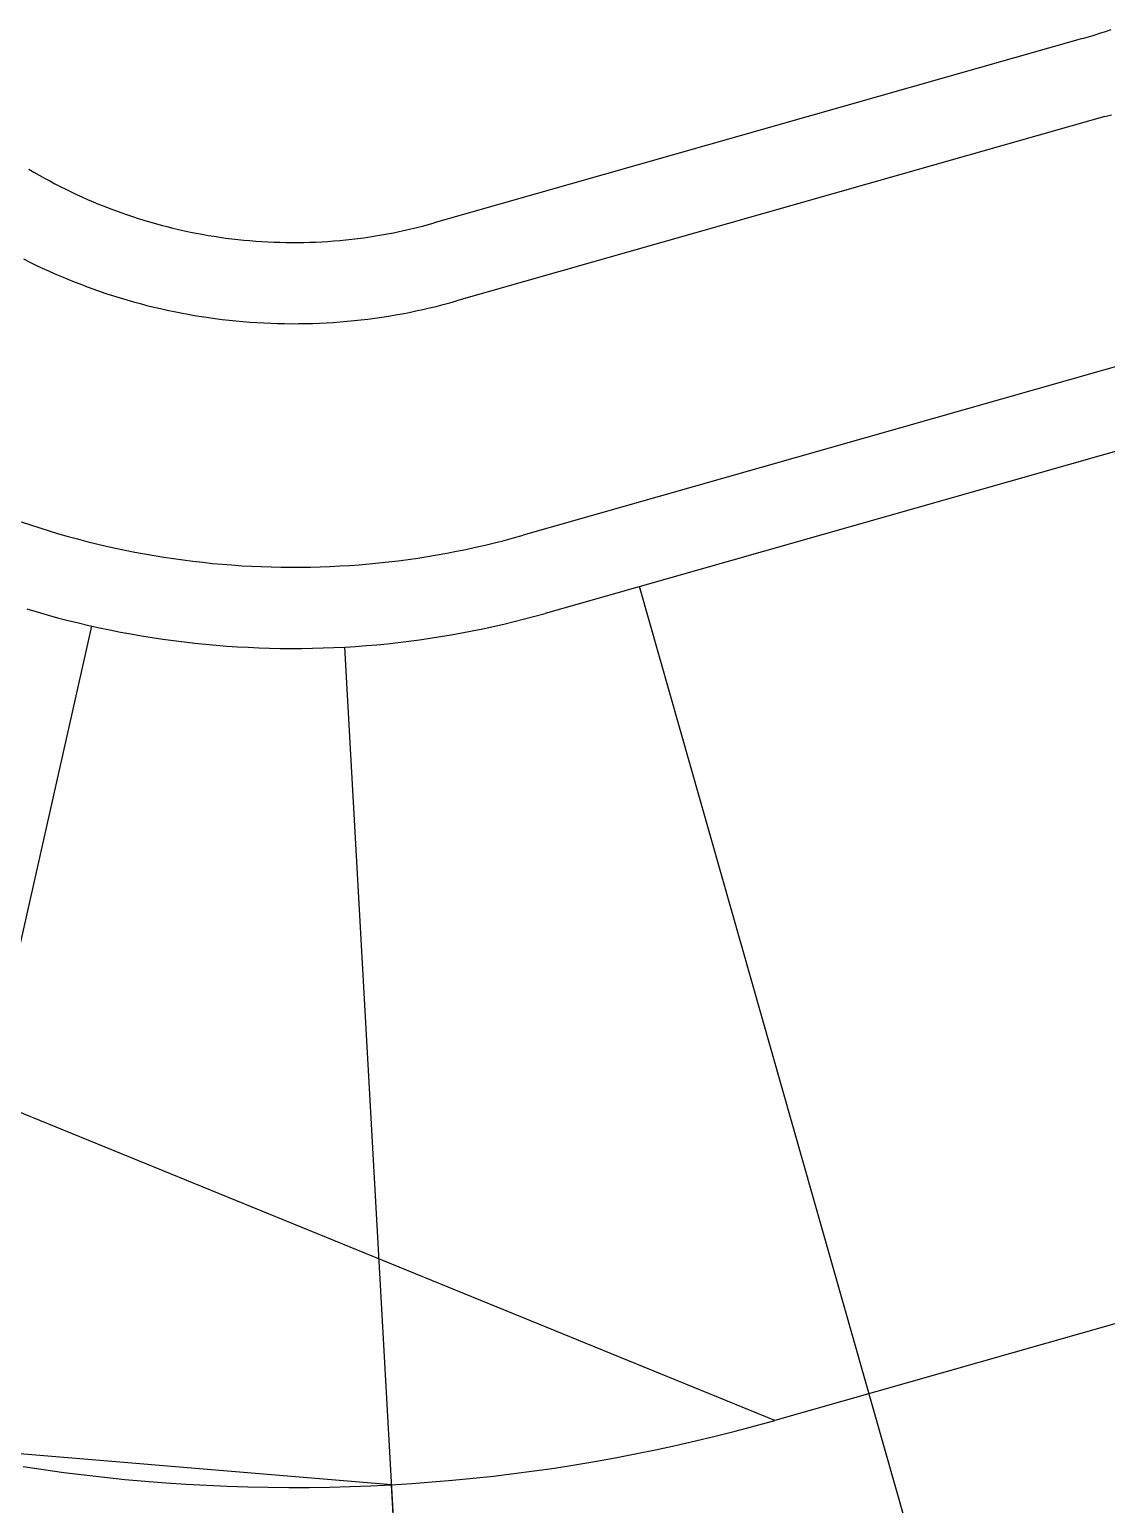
# Model space of a CAD drawing. Header units: metres. Extents: x 680594 to 684853, y 828874 to 830078.
# Drawn here: x 682131.8 to 682171.6, y 829516.4 to 829570.9 of the extents above; entities that cross this region are included whole.
import ezdxf

# ---------------------------------------------------------------- set-up
doc = ezdxf.new("R2010")
doc.units = ezdxf.units.M
doc.layers.add('PLOT_LINES', color=7, linetype='Continuous')

msp = doc.modelspace()

# ---------------------------------------------------------------- linework, layer by layer
at = {"layer": 'PLOT_LINES'}
for points in [[(682170.699, 829570.535), (682170.911, 829570.596), (682171.124, 829570.661), (682171.335, 829570.728), (682171.546, 829570.797), (682171.756, 829570.869)], [(682170.699, 829570.535), (682170.911, 829570.596), (682171.124, 829570.661), (682171.335, 829570.728), (682171.546, 829570.797), (682171.756, 829570.869)], [(682170.699, 829570.535), (682170.911, 829570.596), (682171.124, 829570.661), (682171.335, 829570.728), (682171.546, 829570.797), (682171.756, 829570.869)], [(682170.699, 829570.535), (682170.911, 829570.596), (682171.124, 829570.661), (682171.335, 829570.728), (682171.546, 829570.797), (682171.756, 829570.869)], [(682170.699, 829570.535), (682146.745, 829563.724)], [(682170.699, 829570.535), (682146.745, 829563.724)], [(682170.699, 829570.535), (682146.745, 829563.724)], [(682170.699, 829570.535), (682146.745, 829563.724)], [(682171.519, 829567.649), (682147.565, 829560.838)], [(682171.519, 829567.649), (682147.565, 829560.838)], [(682171.519, 829567.649), (682147.565, 829560.838)], [(682171.519, 829567.649), (682147.565, 829560.838)], [(682171.519, 829567.649), (682171.766, 829567.721)], [(682171.519, 829567.649), (682171.766, 829567.721)], [(682171.519, 829567.649), (682171.766, 829567.721)], [(682171.519, 829567.649), (682171.766, 829567.721)], [(682131.767, 829565.711), (682131.957, 829565.598), (682132.15, 829565.487), (682132.343, 829565.378), (682132.538, 829565.272), (682132.734, 829565.167), (682132.931, 829565.066), (682133.13, 829564.966), (682133.329, 829564.869), (682133.53, 829564.774), (682133.732, 829564.682), (682133.935, 829564.591), (682134.139, 829564.504), (682134.344, 829564.418), (682134.549, 829564.335), (682134.756, 829564.255), (682134.964, 829564.177), (682135.173, 829564.101), (682135.382, 829564.028), (682135.593, 829563.957), (682135.804, 829563.888), (682136.016, 829563.823), (682136.229, 829563.759), (682136.442, 829563.698), (682136.656, 829563.64), (682136.871, 829563.584), (682137.087, 829563.531), (682137.303, 829563.48), (682137.519, 829563.431), (682137.737, 829563.386), (682137.954, 829563.342), (682138.172, 829563.302), (682138.391, 829563.263), (682138.61, 829563.228), (682138.83, 829563.195), (682139.05, 829563.164), (682139.27, 829563.136), (682139.49, 829563.111), (682139.711, 829563.088), (682139.932, 829563.068), (682140.154, 829563.05), (682140.375, 829563.035), (682140.597, 829563.023), (682140.818, 829563.013), (682141.04, 829563.006), (682141.262, 829563.001), (682141.484, 829562.999), (682141.706, 829563), (682141.928, 829563.003), (682142.15, 829563.009), (682142.372, 829563.017), (682142.594, 829563.028), (682142.815, 829563.041), (682143.037, 829563.058), (682143.258, 829563.076), (682143.479, 829563.098), (682143.699, 829563.121), (682143.92, 829563.148), (682144.14, 829563.177), (682144.36, 829563.208), (682144.579, 829563.242), (682144.798, 829563.279), (682145.016, 829563.318), (682145.235, 829563.36), (682145.452, 829563.405), (682145.669, 829563.451), (682145.885, 829563.501), (682146.101, 829563.553), (682146.316, 829563.607), (682146.531, 829563.664), (682146.745, 829563.724)], [(682131.767, 829565.711), (682131.957, 829565.598), (682132.15, 829565.487), (682132.343, 829565.378), (682132.538, 829565.272), (682132.734, 829565.167), (682132.931, 829565.066), (682133.13, 829564.966), (682133.329, 829564.869), (682133.53, 829564.774), (682133.732, 829564.682), (682133.935, 829564.591), (682134.139, 829564.504), (682134.344, 829564.418), (682134.549, 829564.335), (682134.756, 829564.255), (682134.964, 829564.177), (682135.173, 829564.101), (682135.382, 829564.028), (682135.593, 829563.957), (682135.804, 829563.888), (682136.016, 829563.823), (682136.229, 829563.759), (682136.442, 829563.698), (682136.656, 829563.64), (682136.871, 829563.584), (682137.087, 829563.531), (682137.303, 829563.48), (682137.519, 829563.431), (682137.737, 829563.386), (682137.954, 829563.342), (682138.172, 829563.302), (682138.391, 829563.263), (682138.61, 829563.228), (682138.83, 829563.195), (682139.05, 829563.164), (682139.27, 829563.136), (682139.49, 829563.111), (682139.711, 829563.088), (682139.932, 829563.068), (682140.154, 829563.05), (682140.375, 829563.035), (682140.597, 829563.023), (682140.818, 829563.013), (682141.04, 829563.006), (682141.262, 829563.001), (682141.484, 829562.999), (682141.706, 829563), (682141.928, 829563.003), (682142.15, 829563.009), (682142.372, 829563.017), (682142.594, 829563.028), (682142.815, 829563.041), (682143.037, 829563.058), (682143.258, 829563.076), (682143.479, 829563.098), (682143.699, 829563.121), (682143.92, 829563.148), (682144.14, 829563.177), (682144.36, 829563.208), (682144.579, 829563.242), (682144.798, 829563.279), (682145.016, 829563.318), (682145.235, 829563.36), (682145.452, 829563.405), (682145.669, 829563.451), (682145.885, 829563.501), (682146.101, 829563.553), (682146.316, 829563.607), (682146.531, 829563.664), (682146.745, 829563.724)], [(682131.767, 829565.711), (682131.957, 829565.598), (682132.15, 829565.487), (682132.343, 829565.378), (682132.538, 829565.272), (682132.734, 829565.167), (682132.931, 829565.066), (682133.13, 829564.966), (682133.329, 829564.869), (682133.53, 829564.774), (682133.732, 829564.682), (682133.935, 829564.591), (682134.139, 829564.504), (682134.344, 829564.418), (682134.549, 829564.335), (682134.756, 829564.255), (682134.964, 829564.177), (682135.173, 829564.101), (682135.382, 829564.028), (682135.593, 829563.957), (682135.804, 829563.888), (682136.016, 829563.823), (682136.229, 829563.759), (682136.442, 829563.698), (682136.656, 829563.64), (682136.871, 829563.584), (682137.087, 829563.531), (682137.303, 829563.48), (682137.519, 829563.431), (682137.737, 829563.386), (682137.954, 829563.342), (682138.172, 829563.302), (682138.391, 829563.263), (682138.61, 829563.228), (682138.83, 829563.195), (682139.05, 829563.164), (682139.27, 829563.136), (682139.49, 829563.111), (682139.711, 829563.088), (682139.932, 829563.068), (682140.154, 829563.05), (682140.375, 829563.035), (682140.597, 829563.023), (682140.818, 829563.013), (682141.04, 829563.006), (682141.262, 829563.001), (682141.484, 829562.999), (682141.706, 829563), (682141.928, 829563.003), (682142.15, 829563.009), (682142.372, 829563.017), (682142.594, 829563.028), (682142.815, 829563.041), (682143.037, 829563.058), (682143.258, 829563.076), (682143.479, 829563.098), (682143.699, 829563.121), (682143.92, 829563.148), (682144.14, 829563.177), (682144.36, 829563.208), (682144.579, 829563.242), (682144.798, 829563.279), (682145.016, 829563.318), (682145.235, 829563.36), (682145.452, 829563.405), (682145.669, 829563.451), (682145.885, 829563.501), (682146.101, 829563.553), (682146.316, 829563.607), (682146.531, 829563.664), (682146.745, 829563.724)], [(682131.767, 829565.711), (682131.957, 829565.598), (682132.15, 829565.487), (682132.343, 829565.378), (682132.538, 829565.272), (682132.734, 829565.167), (682132.931, 829565.066), (682133.13, 829564.966), (682133.329, 829564.869), (682133.53, 829564.774), (682133.732, 829564.682), (682133.935, 829564.591), (682134.139, 829564.504), (682134.344, 829564.418), (682134.549, 829564.335), (682134.756, 829564.255), (682134.964, 829564.177), (682135.173, 829564.101), (682135.382, 829564.028), (682135.593, 829563.957), (682135.804, 829563.888), (682136.016, 829563.823), (682136.229, 829563.759), (682136.442, 829563.698), (682136.656, 829563.64), (682136.871, 829563.584), (682137.087, 829563.531), (682137.303, 829563.48), (682137.519, 829563.431), (682137.737, 829563.386), (682137.954, 829563.342), (682138.172, 829563.302), (682138.391, 829563.263), (682138.61, 829563.228), (682138.83, 829563.195), (682139.05, 829563.164), (682139.27, 829563.136), (682139.49, 829563.111), (682139.711, 829563.088), (682139.932, 829563.068), (682140.154, 829563.05), (682140.375, 829563.035), (682140.597, 829563.023), (682140.818, 829563.013), (682141.04, 829563.006), (682141.262, 829563.001), (682141.484, 829562.999), (682141.706, 829563), (682141.928, 829563.003), (682142.15, 829563.009), (682142.372, 829563.017), (682142.594, 829563.028), (682142.815, 829563.041), (682143.037, 829563.058), (682143.258, 829563.076), (682143.479, 829563.098), (682143.699, 829563.121), (682143.92, 829563.148), (682144.14, 829563.177), (682144.36, 829563.208), (682144.579, 829563.242), (682144.798, 829563.279), (682145.016, 829563.318), (682145.235, 829563.36), (682145.452, 829563.405), (682145.669, 829563.451), (682145.885, 829563.501), (682146.101, 829563.553), (682146.316, 829563.607), (682146.531, 829563.664), (682146.745, 829563.724)], [(682131.571, 829562.392), (682131.801, 829562.277), (682132.032, 829562.164), (682132.264, 829562.054), (682132.498, 829561.947), (682132.733, 829561.843), (682132.969, 829561.741), (682133.206, 829561.642), (682133.444, 829561.546), (682133.684, 829561.453), (682133.924, 829561.362), (682134.166, 829561.275), (682134.409, 829561.19), (682134.652, 829561.108), (682134.897, 829561.029), (682135.142, 829560.953), (682135.389, 829560.879), (682135.636, 829560.809), (682135.884, 829560.741), (682136.133, 829560.676), (682136.382, 829560.614), (682136.632, 829560.556), (682136.883, 829560.5), (682137.135, 829560.447), (682137.387, 829560.396), (682137.639, 829560.349), (682137.893, 829560.305), (682138.146, 829560.264), (682138.401, 829560.226), (682138.655, 829560.19), (682138.91, 829560.158), (682139.165, 829560.129), (682139.421, 829560.102), (682139.677, 829560.079), (682139.933, 829560.059), (682140.19, 829560.041), (682140.446, 829560.027), (682140.703, 829560.015), (682140.96, 829560.007), (682141.217, 829560.002), (682141.474, 829559.999), (682141.731, 829560), (682141.988, 829560.004), (682142.245, 829560.01), (682142.502, 829560.02), (682142.759, 829560.033), (682143.015, 829560.048), (682143.272, 829560.067), (682143.528, 829560.088), (682143.784, 829560.113), (682144.039, 829560.141), (682144.294, 829560.171), (682144.549, 829560.205), (682144.804, 829560.241), (682145.058, 829560.281), (682145.311, 829560.323), (682145.564, 829560.369), (682145.817, 829560.417), (682146.068, 829560.469), (682146.32, 829560.523), (682146.57, 829560.58), (682146.82, 829560.64), (682147.069, 829560.703), (682147.318, 829560.769), (682147.565, 829560.838)], [(682131.571, 829562.392), (682131.801, 829562.277), (682132.032, 829562.164), (682132.264, 829562.054), (682132.498, 829561.947), (682132.733, 829561.843), (682132.969, 829561.741), (682133.206, 829561.642), (682133.444, 829561.546), (682133.684, 829561.453), (682133.924, 829561.362), (682134.166, 829561.275), (682134.409, 829561.19), (682134.652, 829561.108), (682134.897, 829561.029), (682135.142, 829560.953), (682135.389, 829560.879), (682135.636, 829560.809), (682135.884, 829560.741), (682136.133, 829560.676), (682136.382, 829560.614), (682136.632, 829560.556), (682136.883, 829560.5), (682137.135, 829560.447), (682137.387, 829560.396), (682137.639, 829560.349), (682137.893, 829560.305), (682138.146, 829560.264), (682138.401, 829560.226), (682138.655, 829560.19), (682138.91, 829560.158), (682139.165, 829560.129), (682139.421, 829560.102), (682139.677, 829560.079), (682139.933, 829560.059), (682140.19, 829560.041), (682140.446, 829560.027), (682140.703, 829560.015), (682140.96, 829560.007), (682141.217, 829560.002), (682141.474, 829559.999), (682141.731, 829560), (682141.988, 829560.004), (682142.245, 829560.01), (682142.502, 829560.02), (682142.759, 829560.033), (682143.015, 829560.048), (682143.272, 829560.067), (682143.528, 829560.088), (682143.784, 829560.113), (682144.039, 829560.141), (682144.294, 829560.171), (682144.549, 829560.205), (682144.804, 829560.241), (682145.058, 829560.281), (682145.311, 829560.323), (682145.564, 829560.369), (682145.817, 829560.417), (682146.068, 829560.469), (682146.32, 829560.523), (682146.57, 829560.58), (682146.82, 829560.64), (682147.069, 829560.703), (682147.318, 829560.769), (682147.565, 829560.838)], [(682131.571, 829562.392), (682131.801, 829562.277), (682132.032, 829562.164), (682132.264, 829562.054), (682132.498, 829561.947), (682132.733, 829561.843), (682132.969, 829561.741), (682133.206, 829561.642), (682133.444, 829561.546), (682133.684, 829561.453), (682133.924, 829561.362), (682134.166, 829561.275), (682134.409, 829561.19), (682134.652, 829561.108), (682134.897, 829561.029), (682135.142, 829560.953), (682135.389, 829560.879), (682135.636, 829560.809), (682135.884, 829560.741), (682136.133, 829560.676), (682136.382, 829560.614), (682136.632, 829560.556), (682136.883, 829560.5), (682137.135, 829560.447), (682137.387, 829560.396), (682137.639, 829560.349), (682137.893, 829560.305), (682138.146, 829560.264), (682138.401, 829560.226), (682138.655, 829560.19), (682138.91, 829560.158), (682139.165, 829560.129), (682139.421, 829560.102), (682139.677, 829560.079), (682139.933, 829560.059), (682140.19, 829560.041), (682140.446, 829560.027), (682140.703, 829560.015), (682140.96, 829560.007), (682141.217, 829560.002), (682141.474, 829559.999), (682141.731, 829560), (682141.988, 829560.004), (682142.245, 829560.01), (682142.502, 829560.02), (682142.759, 829560.033), (682143.015, 829560.048), (682143.272, 829560.067), (682143.528, 829560.088), (682143.784, 829560.113), (682144.039, 829560.141), (682144.294, 829560.171), (682144.549, 829560.205), (682144.804, 829560.241), (682145.058, 829560.281), (682145.311, 829560.323), (682145.564, 829560.369), (682145.817, 829560.417), (682146.068, 829560.469), (682146.32, 829560.523), (682146.57, 829560.58), (682146.82, 829560.64), (682147.069, 829560.703), (682147.318, 829560.769), (682147.565, 829560.838)], [(682131.571, 829562.392), (682131.801, 829562.277), (682132.032, 829562.164), (682132.264, 829562.054), (682132.498, 829561.947), (682132.733, 829561.843), (682132.969, 829561.741), (682133.206, 829561.642), (682133.444, 829561.546), (682133.684, 829561.453), (682133.924, 829561.362), (682134.166, 829561.275), (682134.409, 829561.19), (682134.652, 829561.108), (682134.897, 829561.029), (682135.142, 829560.953), (682135.389, 829560.879), (682135.636, 829560.809), (682135.884, 829560.741), (682136.133, 829560.676), (682136.382, 829560.614), (682136.632, 829560.556), (682136.883, 829560.5), (682137.135, 829560.447), (682137.387, 829560.396), (682137.639, 829560.349), (682137.893, 829560.305), (682138.146, 829560.264), (682138.401, 829560.226), (682138.655, 829560.19), (682138.91, 829560.158), (682139.165, 829560.129), (682139.421, 829560.102), (682139.677, 829560.079), (682139.933, 829560.059), (682140.19, 829560.041), (682140.446, 829560.027), (682140.703, 829560.015), (682140.96, 829560.007), (682141.217, 829560.002), (682141.474, 829559.999), (682141.731, 829560), (682141.988, 829560.004), (682142.245, 829560.01), (682142.502, 829560.02), (682142.759, 829560.033), (682143.015, 829560.048), (682143.272, 829560.067), (682143.528, 829560.088), (682143.784, 829560.113), (682144.039, 829560.141), (682144.294, 829560.171), (682144.549, 829560.205), (682144.804, 829560.241), (682145.058, 829560.281), (682145.311, 829560.323), (682145.564, 829560.369), (682145.817, 829560.417), (682146.068, 829560.469), (682146.32, 829560.523), (682146.57, 829560.58), (682146.82, 829560.64), (682147.069, 829560.703), (682147.318, 829560.769), (682147.565, 829560.838)], [(682173.98, 829558.992), (682150.027, 829552.181)], [(682173.98, 829558.992), (682150.027, 829552.181)], [(682173.98, 829558.992), (682150.027, 829552.181)], [(682173.98, 829558.992), (682150.027, 829552.181)], [(682174.801, 829556.106), (682150.847, 829549.296)], [(682174.801, 829556.106), (682150.847, 829549.296)], [(682174.801, 829556.106), (682150.847, 829549.296)], [(682174.801, 829556.106), (682150.847, 829549.296)], [(682131.488, 829552.677), (682131.831, 829552.562), (682132.176, 829552.45), (682132.522, 829552.343), (682132.869, 829552.239), (682133.217, 829552.14), (682133.567, 829552.044), (682133.917, 829551.953), (682134.269, 829551.866), (682134.621, 829551.783), (682134.975, 829551.704), (682135.329, 829551.63), (682135.684, 829551.559), (682136.04, 829551.492), (682136.397, 829551.43), (682136.755, 829551.372), (682137.113, 829551.318), (682137.471, 829551.268), (682137.831, 829551.223), (682138.191, 829551.182), (682138.551, 829551.144), (682138.912, 829551.112), (682139.273, 829551.083), (682139.634, 829551.058), (682139.996, 829551.038), (682140.357, 829551.022), (682140.719, 829551.01), (682141.082, 829551.003), (682141.444, 829550.999), (682141.806, 829551), (682142.168, 829551.005), (682142.53, 829551.015), (682142.892, 829551.028), (682143.254, 829551.046), (682143.615, 829551.068), (682143.977, 829551.094), (682144.337, 829551.125), (682144.698, 829551.16), (682145.058, 829551.199), (682145.418, 829551.242), (682145.777, 829551.289), (682146.135, 829551.34), (682146.493, 829551.396), (682146.85, 829551.456), (682147.207, 829551.52), (682147.563, 829551.588), (682147.917, 829551.661), (682148.271, 829551.737), (682148.625, 829551.818), (682148.977, 829551.902), (682149.328, 829551.991), (682149.678, 829552.084), (682150.027, 829552.181)], [(682131.488, 829552.677), (682131.831, 829552.562), (682132.176, 829552.45), (682132.522, 829552.343), (682132.869, 829552.239), (682133.217, 829552.14), (682133.567, 829552.044), (682133.917, 829551.953), (682134.269, 829551.866), (682134.621, 829551.783), (682134.975, 829551.704), (682135.329, 829551.63), (682135.684, 829551.559), (682136.04, 829551.492), (682136.397, 829551.43), (682136.755, 829551.372), (682137.113, 829551.318), (682137.471, 829551.268), (682137.831, 829551.223), (682138.191, 829551.182), (682138.551, 829551.144), (682138.912, 829551.112), (682139.273, 829551.083), (682139.634, 829551.058), (682139.996, 829551.038), (682140.357, 829551.022), (682140.719, 829551.01), (682141.082, 829551.003), (682141.444, 829550.999), (682141.806, 829551), (682142.168, 829551.005), (682142.53, 829551.015), (682142.892, 829551.028), (682143.254, 829551.046), (682143.615, 829551.068), (682143.977, 829551.094), (682144.337, 829551.125), (682144.698, 829551.16), (682145.058, 829551.199), (682145.418, 829551.242), (682145.777, 829551.289), (682146.135, 829551.34), (682146.493, 829551.396), (682146.85, 829551.456), (682147.207, 829551.52), (682147.563, 829551.588), (682147.917, 829551.661), (682148.271, 829551.737), (682148.625, 829551.818), (682148.977, 829551.902), (682149.328, 829551.991), (682149.678, 829552.084), (682150.027, 829552.181)], [(682131.488, 829552.677), (682131.831, 829552.562), (682132.176, 829552.45), (682132.522, 829552.343), (682132.869, 829552.239), (682133.217, 829552.14), (682133.567, 829552.044), (682133.917, 829551.953), (682134.269, 829551.866), (682134.621, 829551.783), (682134.975, 829551.704), (682135.329, 829551.63), (682135.684, 829551.559), (682136.04, 829551.492), (682136.397, 829551.43), (682136.755, 829551.372), (682137.113, 829551.318), (682137.471, 829551.268), (682137.831, 829551.223), (682138.191, 829551.182), (682138.551, 829551.144), (682138.912, 829551.112), (682139.273, 829551.083), (682139.634, 829551.058), (682139.996, 829551.038), (682140.357, 829551.022), (682140.719, 829551.01), (682141.082, 829551.003), (682141.444, 829550.999), (682141.806, 829551), (682142.168, 829551.005), (682142.53, 829551.015), (682142.892, 829551.028), (682143.254, 829551.046), (682143.615, 829551.068), (682143.977, 829551.094), (682144.337, 829551.125), (682144.698, 829551.16), (682145.058, 829551.199), (682145.418, 829551.242), (682145.777, 829551.289), (682146.135, 829551.34), (682146.493, 829551.396), (682146.85, 829551.456), (682147.207, 829551.52), (682147.563, 829551.588), (682147.917, 829551.661), (682148.271, 829551.737), (682148.625, 829551.818), (682148.977, 829551.902), (682149.328, 829551.991), (682149.678, 829552.084), (682150.027, 829552.181)], [(682131.488, 829552.677), (682131.831, 829552.562), (682132.176, 829552.45), (682132.522, 829552.343), (682132.869, 829552.239), (682133.217, 829552.14), (682133.567, 829552.044), (682133.917, 829551.953), (682134.269, 829551.866), (682134.621, 829551.783), (682134.975, 829551.704), (682135.329, 829551.63), (682135.684, 829551.559), (682136.04, 829551.492), (682136.397, 829551.43), (682136.755, 829551.372), (682137.113, 829551.318), (682137.471, 829551.268), (682137.831, 829551.223), (682138.191, 829551.182), (682138.551, 829551.144), (682138.912, 829551.112), (682139.273, 829551.083), (682139.634, 829551.058), (682139.996, 829551.038), (682140.357, 829551.022), (682140.719, 829551.01), (682141.082, 829551.003), (682141.444, 829550.999), (682141.806, 829551), (682142.168, 829551.005), (682142.53, 829551.015), (682142.892, 829551.028), (682143.254, 829551.046), (682143.615, 829551.068), (682143.977, 829551.094), (682144.337, 829551.125), (682144.698, 829551.16), (682145.058, 829551.199), (682145.418, 829551.242), (682145.777, 829551.289), (682146.135, 829551.34), (682146.493, 829551.396), (682146.85, 829551.456), (682147.207, 829551.52), (682147.563, 829551.588), (682147.917, 829551.661), (682148.271, 829551.737), (682148.625, 829551.818), (682148.977, 829551.902), (682149.328, 829551.991), (682149.678, 829552.084), (682150.027, 829552.181)], [(682171.284, 829490.649), (682154.327, 829550.285)], [(682171.284, 829490.649), (682154.327, 829550.285)], [(682171.284, 829490.649), (682154.327, 829550.285)], [(682171.284, 829490.649), (682154.327, 829550.285)], [(682196.859, 829531.874), (682183.279, 829526.288), (682159.326, 829519.477), (682085.103, 829549.766)], [(682196.859, 829531.874), (682183.279, 829526.288), (682159.326, 829519.477), (682085.103, 829549.766)], [(682196.859, 829531.874), (682183.279, 829526.288), (682159.326, 829519.477), (682085.103, 829549.766)], [(682196.859, 829531.874), (682183.279, 829526.288), (682159.326, 829519.477), (682085.103, 829549.766)], [(682131.69, 829549.46), (682132.07, 829549.347), (682132.451, 829549.239), (682132.833, 829549.135), (682133.217, 829549.036), (682133.602, 829548.941), (682133.988, 829548.851), (682134.375, 829548.765), (682134.763, 829548.683), (682135.151, 829548.606), (682135.541, 829548.534), (682135.932, 829548.466), (682136.323, 829548.403), (682136.715, 829548.345), (682137.108, 829548.29), (682137.501, 829548.241), (682137.895, 829548.196), (682138.289, 829548.156), (682138.684, 829548.12), (682139.079, 829548.089), (682139.474, 829548.063), (682139.87, 829548.041), (682140.266, 829548.023), (682140.662, 829548.011), (682141.058, 829548.003), (682141.455, 829547.999), (682141.851, 829548.001), (682142.247, 829548.006), (682142.644, 829548.017), (682143.04, 829548.032), (682143.436, 829548.052), (682143.831, 829548.076), (682144.226, 829548.105), (682144.621, 829548.138), (682145.016, 829548.176), (682145.41, 829548.219), (682145.803, 829548.267), (682146.196, 829548.318), (682146.589, 829548.375), (682146.98, 829548.436), (682147.371, 829548.502), (682147.761, 829548.572), (682148.151, 829548.646), (682148.539, 829548.726), (682148.926, 829548.809), (682149.313, 829548.898), (682149.698, 829548.99), (682150.082, 829549.088), (682150.465, 829549.189), (682150.847, 829549.296)], [(682131.69, 829549.46), (682132.07, 829549.347), (682132.451, 829549.239), (682132.833, 829549.135), (682133.217, 829549.036), (682133.602, 829548.941), (682133.988, 829548.851), (682134.375, 829548.765), (682134.763, 829548.683), (682135.151, 829548.606), (682135.541, 829548.534), (682135.932, 829548.466), (682136.323, 829548.403), (682136.715, 829548.345), (682137.108, 829548.29), (682137.501, 829548.241), (682137.895, 829548.196), (682138.289, 829548.156), (682138.684, 829548.12), (682139.079, 829548.089), (682139.474, 829548.063), (682139.87, 829548.041), (682140.266, 829548.023), (682140.662, 829548.011), (682141.058, 829548.003), (682141.455, 829547.999), (682141.851, 829548.001), (682142.247, 829548.006), (682142.644, 829548.017), (682143.04, 829548.032), (682143.436, 829548.052), (682143.831, 829548.076), (682144.226, 829548.105), (682144.621, 829548.138), (682145.016, 829548.176), (682145.41, 829548.219), (682145.803, 829548.267), (682146.196, 829548.318), (682146.589, 829548.375), (682146.98, 829548.436), (682147.371, 829548.502), (682147.761, 829548.572), (682148.151, 829548.646), (682148.539, 829548.726), (682148.926, 829548.809), (682149.313, 829548.898), (682149.698, 829548.99), (682150.082, 829549.088), (682150.465, 829549.189), (682150.847, 829549.296)], [(682131.69, 829549.46), (682132.07, 829549.347), (682132.451, 829549.239), (682132.833, 829549.135), (682133.217, 829549.036), (682133.602, 829548.941), (682133.988, 829548.851), (682134.375, 829548.765), (682134.763, 829548.683), (682135.151, 829548.606), (682135.541, 829548.534), (682135.932, 829548.466), (682136.323, 829548.403), (682136.715, 829548.345), (682137.108, 829548.29), (682137.501, 829548.241), (682137.895, 829548.196), (682138.289, 829548.156), (682138.684, 829548.12), (682139.079, 829548.089), (682139.474, 829548.063), (682139.87, 829548.041), (682140.266, 829548.023), (682140.662, 829548.011), (682141.058, 829548.003), (682141.455, 829547.999), (682141.851, 829548.001), (682142.247, 829548.006), (682142.644, 829548.017), (682143.04, 829548.032), (682143.436, 829548.052), (682143.831, 829548.076), (682144.226, 829548.105), (682144.621, 829548.138), (682145.016, 829548.176), (682145.41, 829548.219), (682145.803, 829548.267), (682146.196, 829548.318), (682146.589, 829548.375), (682146.98, 829548.436), (682147.371, 829548.502), (682147.761, 829548.572), (682148.151, 829548.646), (682148.539, 829548.726), (682148.926, 829548.809), (682149.313, 829548.898), (682149.698, 829548.99), (682150.082, 829549.088), (682150.465, 829549.189), (682150.847, 829549.296)], [(682131.69, 829549.46), (682132.07, 829549.347), (682132.451, 829549.239), (682132.833, 829549.135), (682133.217, 829549.036), (682133.602, 829548.941), (682133.988, 829548.851), (682134.375, 829548.765), (682134.763, 829548.683), (682135.151, 829548.606), (682135.541, 829548.534), (682135.932, 829548.466), (682136.323, 829548.403), (682136.715, 829548.345), (682137.108, 829548.29), (682137.501, 829548.241), (682137.895, 829548.196), (682138.289, 829548.156), (682138.684, 829548.12), (682139.079, 829548.089), (682139.474, 829548.063), (682139.87, 829548.041), (682140.266, 829548.023), (682140.662, 829548.011), (682141.058, 829548.003), (682141.455, 829547.999), (682141.851, 829548.001), (682142.247, 829548.006), (682142.644, 829548.017), (682143.04, 829548.032), (682143.436, 829548.052), (682143.831, 829548.076), (682144.226, 829548.105), (682144.621, 829548.138), (682145.016, 829548.176), (682145.41, 829548.219), (682145.803, 829548.267), (682146.196, 829548.318), (682146.589, 829548.375), (682146.98, 829548.436), (682147.371, 829548.502), (682147.761, 829548.572), (682148.151, 829548.646), (682148.539, 829548.726), (682148.926, 829548.809), (682149.313, 829548.898), (682149.698, 829548.99), (682150.082, 829549.088), (682150.465, 829549.189), (682150.847, 829549.296)], [(682120.489, 829488.338), (682134.09, 829548.827)], [(682120.489, 829488.338), (682134.09, 829548.827)], [(682120.489, 829488.338), (682134.09, 829548.827)], [(682120.489, 829488.338), (682134.09, 829548.827)], [(682146.898, 829486.148), (682143.443, 829548.052)], [(682146.898, 829486.148), (682143.443, 829548.052)], [(682146.898, 829486.148), (682143.443, 829548.052)], [(682146.898, 829486.148), (682143.443, 829548.052)], [(682183.279, 829526.288), (682159.326, 829519.477)], [(682183.279, 829526.288), (682159.326, 829519.477)], [(682183.279, 829526.288), (682159.326, 829519.477)], [(682183.279, 829526.288), (682159.326, 829519.477)], [(682131.558, 829517.771), (682132.308, 829517.659), (682133.059, 829517.556), (682133.81, 829517.461), (682134.563, 829517.376), (682135.317, 829517.299), (682136.072, 829517.23), (682136.827, 829517.171), (682137.583, 829517.12), (682138.34, 829517.078), (682139.097, 829517.045), (682139.854, 829517.021), (682140.612, 829517.006), (682141.369, 829516.999), (682142.127, 829517.002), (682142.885, 829517.013), (682143.642, 829517.033), (682144.399, 829517.062), (682145.156, 829517.099), (682145.913, 829517.146), (682146.668, 829517.201), (682147.423, 829517.265), (682148.177, 829517.338), (682148.931, 829517.42), (682149.683, 829517.51), (682150.434, 829517.609), (682151.184, 829517.717), (682151.933, 829517.834), (682152.68, 829517.96), (682153.426, 829518.094), (682154.17, 829518.236), (682154.913, 829518.388), (682155.653, 829518.548), (682156.392, 829518.717), (682157.129, 829518.894), (682157.863, 829519.08), (682158.596, 829519.274), (682159.326, 829519.477)], [(682131.558, 829517.771), (682132.308, 829517.659), (682133.059, 829517.556), (682133.81, 829517.461), (682134.563, 829517.376), (682135.317, 829517.299), (682136.072, 829517.23), (682136.827, 829517.171), (682137.583, 829517.12), (682138.34, 829517.078), (682139.097, 829517.045), (682139.854, 829517.021), (682140.612, 829517.006), (682141.369, 829516.999), (682142.127, 829517.002), (682142.885, 829517.013), (682143.642, 829517.033), (682144.399, 829517.062), (682145.156, 829517.099), (682145.913, 829517.146), (682146.668, 829517.201), (682147.423, 829517.265), (682148.177, 829517.338), (682148.931, 829517.42), (682149.683, 829517.51), (682150.434, 829517.609), (682151.184, 829517.717), (682151.933, 829517.834), (682152.68, 829517.96), (682153.426, 829518.094), (682154.17, 829518.236), (682154.913, 829518.388), (682155.653, 829518.548), (682156.392, 829518.717), (682157.129, 829518.894), (682157.863, 829519.08), (682158.596, 829519.274), (682159.326, 829519.477)], [(682131.558, 829517.771), (682132.308, 829517.659), (682133.059, 829517.556), (682133.81, 829517.461), (682134.563, 829517.376), (682135.317, 829517.299), (682136.072, 829517.23), (682136.827, 829517.171), (682137.583, 829517.12), (682138.34, 829517.078), (682139.097, 829517.045), (682139.854, 829517.021), (682140.612, 829517.006), (682141.369, 829516.999), (682142.127, 829517.002), (682142.885, 829517.013), (682143.642, 829517.033), (682144.399, 829517.062), (682145.156, 829517.099), (682145.913, 829517.146), (682146.668, 829517.201), (682147.423, 829517.265), (682148.177, 829517.338), (682148.931, 829517.42), (682149.683, 829517.51), (682150.434, 829517.609), (682151.184, 829517.717), (682151.933, 829517.834), (682152.68, 829517.96), (682153.426, 829518.094), (682154.17, 829518.236), (682154.913, 829518.388), (682155.653, 829518.548), (682156.392, 829518.717), (682157.129, 829518.894), (682157.863, 829519.08), (682158.596, 829519.274), (682159.326, 829519.477)], [(682131.558, 829517.771), (682132.308, 829517.659), (682133.059, 829517.556), (682133.81, 829517.461), (682134.563, 829517.376), (682135.317, 829517.299), (682136.072, 829517.23), (682136.827, 829517.171), (682137.583, 829517.12), (682138.34, 829517.078), (682139.097, 829517.045), (682139.854, 829517.021), (682140.612, 829517.006), (682141.369, 829516.999), (682142.127, 829517.002), (682142.885, 829517.013), (682143.642, 829517.033), (682144.399, 829517.062), (682145.156, 829517.099), (682145.913, 829517.146), (682146.668, 829517.201), (682147.423, 829517.265), (682148.177, 829517.338), (682148.931, 829517.42), (682149.683, 829517.51), (682150.434, 829517.609), (682151.184, 829517.717), (682151.933, 829517.834), (682152.68, 829517.96), (682153.426, 829518.094), (682154.17, 829518.236), (682154.913, 829518.388), (682155.653, 829518.548), (682156.392, 829518.717), (682157.129, 829518.894), (682157.863, 829519.08), (682158.596, 829519.274), (682159.326, 829519.477)], [(682145.171, 829517.1), (682127.29, 829518.582), (682120.489, 829488.338), (682146.898, 829486.148), (682145.171, 829517.1)]]:
    msp.add_lwpolyline(points, dxfattribs=at)

doc.saveas('drawing.dxf')
